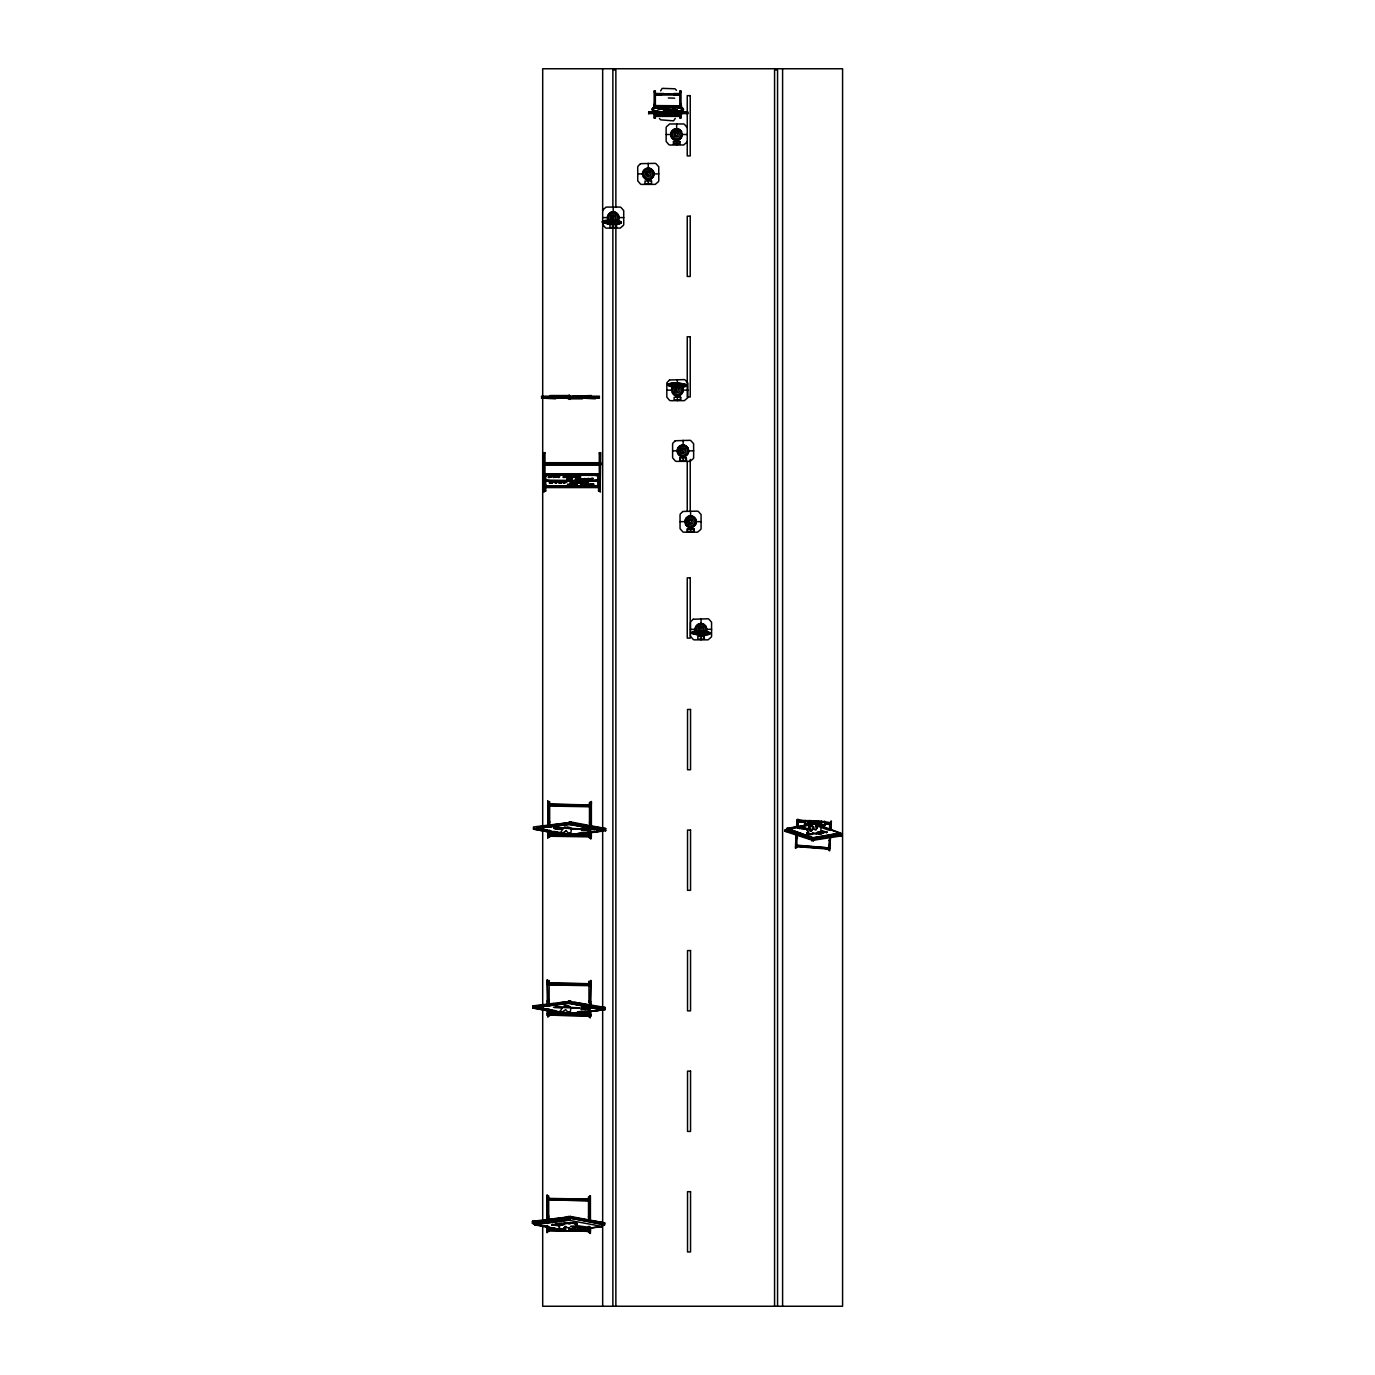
<?xml version="1.0" encoding="UTF-8"?>
<svg xmlns="http://www.w3.org/2000/svg" width="1375" height="1375" viewBox="0 0 1375 1375"><rect width="100%" height="100%" fill="white"/><g stroke="black" fill="none" stroke-linecap="round" stroke-linejoin="round"><path stroke-width="1.5" d="M547.319 1015.111L590.803 1015.936L547.319 1015.111L547.353 1012.877L588.775 1013.667M547.353 1012.877L557.7 1013.444M583.086 835.02L591.37 834.814L547.869 833.989L558.216 834.539M546.872 1230.556L590.356 1231.381L546.872 1230.556L546.906 1228.339L555.191 1228.494M546.906 1228.339L561.395 1228.975M547.869 833.989L547.834 836.206L591.336 836.911M590.855 1014.08L590.803 1015.936M590.408 1229.525L575.902 1228.889M657.216 108.419C674.025 107.903 686.417 112.08 657.216 108.419L669.728 110.705L657.216 108.178M672.719 110.206L672.77 108.917L677.17 109.725L677.102 111.53L663.781 110.67L669.728 110.464M668.198 111.478L663.781 110.43M672.77 108.917L677.17 109.725M677.102 111.53L668.198 111.237M568.236 834.556L567.789 835.622L533.38 829.142L533.466 826.959L571.175 822.37L548.058 825.567M568.27 835.553L533.861 829.073L533.878 828.145M557.012 824.777L569.628 823.023L569.611 823.969L533.895 828.902L533.913 827.973M532.864 1008.047L533.397 1006.878L567.772 1013.53L567.755 1014.458L532.864 1008.047L532.95 1005.864L570.659 1001.275L558.061 1003.028M540.513 1225.022L532.417 1223.492L532.503 1221.309L570.212 1216.72L563.905 1217.597M567.617 1230.848L535.305 1224.575L568.82 1220.278L602.491 1226.483L567.342 1230.986L534.6 1224.816L534.514 1221.344L532.452 1221.619M548.35 825.292L548.419 822.989L549.656 822.989M548.917 825.309L548.969 823.934L547.766 823.917M547.834 1004.197L547.886 1001.894L549.141 1001.894M548.006 1002.822L547.886 1001.894L547.25 1002.822M548.402 1004.214L548.436 1002.839M547.388 1219.642L547.439 1217.339L548.694 1217.339M547.559 1218.267L547.577 1217.339M547.955 1219.659L547.989 1218.284M567.789 835.622L567.823 833.748M569.611 823.969L569.181 822.009M569.852 833.8L569.817 835.673L569.37 834.608L603.178 830.775L569.852 834.917L535.906 828.523M569.886 833.473L568.305 834.9M570.694 823.986L605.584 830.397L569.112 823.264L573.169 824.02M567.273 1014.527L567.342 1012.344M571.158 823.934L571.192 822.061L569.13 822.336L587.348 825.756M558.594 1003.389L569.112 1001.928L569.095 1002.873L568.666 1000.914M592.47 1006.156L568.597 1002.169L568.614 1001.241L605.103 1007.445L605.086 1009.628L568.837 1013.839M569.302 1014.561L569.37 1012.378M570.161 1002.891L605.069 1009.302L570.161 1002.891L570.195 1001.963M570.642 1002.822L570.677 1000.966M553.953 1219.419L568.666 1217.373L568.631 1218.319L568.219 1216.359M604.141 1224.816L568.15 1217.614L574.217 1218.766M604.192 1224.059L604.639 1225.073L604.656 1222.891L568.167 1216.686L570.23 1216.411L569.714 1218.336M590.098 826.134L590.133 824.759M590.58 823.848C590.064 828.661 591.972 822.525 589.48 823.848L589.48 802.347L590.717 802.347M591.336 837.031L591.37 834.814M589.566 1005.039L589.617 1003.664M590.03 1004.128L590.064 1002.753L590.855 1003.681M590.133 1005.056L590.202 1002.753L588.964 1002.753L588.964 981.252L590.202 981.252M589.17 1219.109C589.892 1222.152 589.291 1216.892 589.583 1219.573M590.356 1231.381L590.408 1229.164M569.37 835.588L605.602 830.723L605.619 828.541L571.192 822.061M605.086 1009.628L604.605 1008.442L596.509 1006.913M602.663 1223.784L602.68 1222.856L604.673 1223.217M590.717 804.977L548.161 804.014L548.127 806.008L590.683 806.798L590.717 804.805M547.611 984.912L547.645 982.919L590.202 983.692L590.167 985.703L547.611 984.912L562.495 984.414M547.164 1200.358L547.198 1198.364L589.755 1199.155L589.72 1201.148L547.164 1199.584L585.458 1200.289M590.683 806.025L590.7 805.114L548.144 804.323M534.6 1224.816L534.703 1222.169L568.889 1217.872L602.147 1224.059L602.336 1226.655M534.772 1224.867L534.875 1222.152M559.539 1226.019L551.736 1224.695C558.559 1223.802 573.134 1221.533 575.953 1223.716M551.702 1225.4L552.612 1224.369M552.578 1225.091L555.414 1225.314L555.517 1224.369M555.414 1225.314L555.998 1224.18M555.981 1224.902L558.405 1223.441M560.02 1229.147L559.35 1227.892L560.02 1229.147L565.658 1229.095L564.008 1228.202L565.658 1229.095M558.388 1224.162L559.78 1223.217M559.763 1223.922L561.516 1223.2M561.498 1229.267L565.675 1228.391M561.688 1224.644L564.059 1224.042L558.405 1225.555L564.042 1224.764M564.919 1227.359L565.709 1226.294L563.991 1228.906M561.498 1223.922L565.211 1223.166M534.273 1224.523L567.359 1220.175L567.411 1217.923M567.359 1220.175L567.617 1217.906M567.566 1220.158L567.858 1217.889M568.288 1220.295L568.356 1217.872M565.194 1223.87L568.425 1223.234M568.545 1220.278L568.477 1218.044M570.144 1217.975C571.914 1221.155 567.273 1220.759 568.889 1217.872M568.872 1229.216L569.8 1228.356C565.658 1230.058 578.205 1229.766 573.186 1229.216L574.647 1228.769L574.372 1229.611M569.095 1220.123L569.147 1217.889M569.353 1220.141L569.422 1217.889M569.611 1220.175L569.68 1217.923M568.408 1223.956L569.766 1223.045M569.852 1220.192L569.92 1217.941M569.783 1223.973L570.247 1222.839M570.934 1229.491L568.769 1228.219M570.23 1223.561L571.175 1222.702M571.158 1223.423L572.413 1222.633M573.719 1226.758L570.436 1226.5L573.736 1226.036M575.489 1225.452L589.17 1227.342L572.55 1227.05L589.153 1228.047L577.345 1227.102L574.767 1224.523L577.07 1224.077L573.805 1222.65M573.186 1229.216L575.798 1227.188M575.936 1224.438L576.211 1222.925M577.07 1224.077L576.898 1223.131M581.384 1227.995L581.539 1226.844M589.084 1228.253L589.17 1227.342M601.872 1226.741L601.975 1224.025M602.061 1226.723L602.147 1224.059M660.653 90.87L662.183 88.361L674.988 88.791L676.466 90.286M562.667 482.367L562.478 482.041M536.113 828.541L567.823 834.848M573.598 834.075L568.82 834.934L536.233 828.42M535.597 1007.445L567.531 1013.77M536.027 1007.566L567.617 1013.598M536.508 1007.308L569.663 1003.303L602.663 1009.663L570.058 1003.32M554.108 828.592L553.73 827.698L555.191 827.716M555.156 828.609C572.223 827.664 556.188 831.428 553.73 827.698M580.078 828.867L555.775 827.664L580.989 829.194L571.416 829.142L570.883 832.786M579.562 1007.772L553.472 1007.291M562.289 1007.823L554.314 1007.497M560.88 832.614L563.32 832.752M566.156 830.706L563.647 832.666L566.156 830.706L568.047 832.872L570.178 832.941M560.244 1011.295L562.306 1007.72M562.805 1011.656L565.641 1009.611L567.531 1011.777L570.316 1011.742L570.9 1007.927L579.288 1008.15M571.33 824.502L568.889 824.295L603.041 830.637M537.298 828.352L569.559 824.244M602.13 830.93L570.333 824.244M570.694 824.605L571.347 824.33M571.416 829.142L579.803 829.245M568.305 1013.839L585.698 1011.227M569.559 1013.65L601.648 1009.645L569.405 1003.303M569.92 1003.492L569.027 1003.32M581.745 828.919L590.769 829.366L581.745 828.919L581.539 830.534L590.562 830.878L590.769 829.263M579.236 1007.858L555.758 1006.981M581.23 1007.927L590.253 1008.15L581.23 1007.927L581.023 1009.439L590.047 1009.783L590.253 1008.15M602.044 1010.041L569.766 1013.788M605.928 221.444L615.003 222.819L605.945 221.289M613.233 223.059L609.744 222.767L617.547 223.695L617.633 222.63L615.055 222.062L617.633 222.63M612.322 223.472L609.744 222.767M617.547 223.695L612.322 223.334M674.919 384.364L682.791 384.244L682.722 385.155L672.598 385.722M695.355 633.927C713.281 633.102 696.352 636.213 695.423 632.998L698.088 632.655L695.423 632.998M698.036 633.273L707.266 632.655L698.088 632.655M699.755 633.652L707.266 632.809L699.755 633.652L703.227 633.944M548.419 822.989L548.969 823.934M588.517 1196.697L588.517 1218.198L589.737 1218.645M795.403 848.186L796.211 833.663M796.538 827.802L796.95 820.514M795.902 848.22L796.452 838.32L797.431 838.389M796.933 847.533L796.761 832.975M797.087 827.114L797.517 819.294M798.033 827.888L798.497 819.363M810.786 825.258L804.461 824.123M825.137 821.597L804.667 821.133L812.934 821.511M804.994 824.948L805.252 820.394M805.252 824.038L806.077 824.88L804.908 823.797M805.045 821.477L806.145 820.566L824.708 821.923M808.019 822.25L807.091 823.281L809.789 822.353C817.025 825.481 801.969 819.93 811.405 821.184M809.291 822.748L808.414 823.728L807.537 822.233M809.617 820.634L807.486 820.961L809.909 820.445M809.48 822.147L809.583 821.27M812.058 823.058L809.892 822.92L811.903 822.92M810.03 823.023C813.381 823.195 808.861 824.089 811.439 820.531M810.511 822.198L810.597 820.686M813.123 820.634L813.055 822.697L815.409 822.955L812.728 823.453L815.375 823.367L813.484 823.023M814.361 821.889L814.138 821.133M816.355 820.806L816.698 823.161L815.358 824.123L817.18 820.858M816.148 822.714L815.306 821.666M818.056 822.817L816.355 823.883L821.58 823.023L818.606 823.556L821.683 824.227L818.572 823.986L821.459 823.058L821.683 821.098M816.355 823.883L816.733 822.731C813.038 825.55 814.086 821.941 814.069 823.677M818.538 820.927L818.486 823.264L816.372 823.453M817.85 823.969L818.503 822.834M818.83 821.494L820.772 822.456M818.916 823.556L821.562 823.436L818.795 823.195M820.755 822.783L820.789 821.253M824.536 824.897L823.264 825.842L824.502 825.584M824.364 821.666L824.673 822.611L824.57 821.477M815.616 825.413L824.33 826.014L824.502 824.966M824.398 826.031L824.742 821.477M824.622 826.014L825 821.545M828.283 849.87L829.795 838.87M829.383 830.328L829.744 823.762M829.228 850.661L829.778 840.778L828.798 840.727M829.847 839.438C830.689 834.952 828.884 840.916 830.397 838.75M830.397 829.675L830.878 821.15M829.589 847.98L796.108 845.092L795.987 846.656M829.727 850.695L830.534 836.275M830.861 830.414L831.377 821.167M805.423 822.577L796.881 821.494L805.458 822.13M816.303 821.717L797.002 820.084L814.12 821.511M824.691 824.02L831.119 824.484L824.725 823.573M825.103 822.302L831.239 822.783L824.622 822.164M561.55 482.453L559.35 482.677M813.398 840.606L785.073 831.342L785.194 829.486L785.503 830.552L813.45 839.884M796.864 821.941L797.002 820.084M796.692 834.9L797.036 836.189L796.073 836.138M811.748 840.881L812.058 837.667L786.947 828.472L813.828 823.762L842.033 834.006L841.861 835.845L811.783 840.486M812.178 840.108L812.488 837.53L787.806 828.523L814.138 823.986M842.033 834.006L841.569 835.003L813.02 839.369M813.33 841.019L813.639 837.616L839.867 833.061M829.795 838.716L829.744 839.42M831.119 824.484L831.256 822.628M829.623 847.602L829.503 849.166L796.005 846.57M675.245 118.422L673.544 120.862L660.773 119.848L659.416 118.559M607.475 217.886L607.595 216.391M642.537 174.161L642.658 172.683M670.948 134.767L671.069 133.272M682.275 135.695L682.395 134.2M671.636 390.431L671.756 388.936M677.411 451.12L677.531 449.642M688.738 452.048L688.858 450.553M684.853 521.95L684.973 520.455M695.337 629.612L695.458 628.117M706.664 630.523L706.784 629.028M812.075 839.455L787.084 830.552L787.067 828.386M787.222 830.603L787.17 828.334M787.806 830.5L787.961 828.764M808.586 832.889L806.747 829.486L797.552 827.355L810.58 829.159L808.036 828.489L810.219 826.323L809.119 825.945L810.219 826.323M798.411 828.386L797.552 827.355M799.872 828.747L798.462 827.836M801.402 828.85L802.983 828.73M803.481 828.781L803.67 827.664M806.403 828.455L804.323 827.853M804.478 828.919L803.533 828.231M806.747 829.486L804.53 828.369M823.9 832.202L820.445 833.577L812.539 833.198C812.573 836.55 803.12 833.061 808.638 832.339L806.798 828.936M806.884 833.714L807.073 832.597M807.417 834.006L806.798 832.855M807.709 832.425L806.747 833.405M809.067 826.495C812.866 822.938 813.725 830.225 813.639 826.461M809.291 834.419L808.294 833.697M809.583 830.053L812.195 829.933L810.408 831.188L812.161 830.483L809.583 830.053L810.408 831.188M810.373 834.487L812.539 833.198M813.673 827.389L812.023 826.048M811.748 839.352L811.903 837.633M817.42 827.561L815.942 829.95L812.419 828.919L815.994 829.417L817.455 827.011L816.166 826.702L817.455 827.011M812.47 839.523L812.573 837.547L812.883 839.575M813.106 839.592L813.639 837.616M812.505 834.041L813.622 833.284M813.45 839.575L841.981 834.402L813.089 839.455L813.845 837.856L840.675 833.095L815.547 823.952M813.708 839.592L814.189 837.822M816.114 827.252C817.042 824.038 822.8 829.314 820.617 826.822M813.57 833.834L816.148 833.473M817.266 826.461L816.355 827.011M817.386 833.078L821.58 832.081M818.967 832.58L818.056 833.147M816.114 834.023L819.07 833.525M819.019 834.075L820.445 833.577M820.394 834.127L821.545 833.319M821.494 833.869L823.487 832.442M823.848 832.752L823.436 832.992M826.134 832.837L826.891 831.909L823.917 832.477M839.609 833.164L839.472 834.9L839.85 832.975M813.88 839.575L840.022 835.089L840.177 833.353M840.245 832.769L840.022 835.089M841.603 834.78L840.177 835.055L840.572 832.923M559.333 1228.614L559.556 1225.297M796.641 836.877L797.087 835.656M797.036 836.189L797.139 834.934M821.116 827.527L820.72 831.428L817.128 832.373L818.108 832.597M544.483 475.028L600.239 475.423M596.819 480.167L598.056 479.411A4.194 1.066 0 0 1 593.845 480.373L546.58 481.25M598.056 485.134L598.039 481.748A4.194 1.066 0 0 0 593.845 480.648L548.745 480.442M599.62 486.114L598.623 486.527L599.517 486.045M559.212 482.23L559.642 481.852M570.814 476.781L573.1 477.039L572.172 476.644M567.497 478.569L566.775 479.583L569.112 478.586M584.048 479.239L586.403 478.775M554.709 476.575L553.644 476.798M565.177 476.97L564.248 477.503L565.091 476.42M840.52 834.883L841.569 835.003M567.394 396.67L569.25 395.072L571.106 396.67M813.261 823.092L814.052 820.686L815.255 821.236M544.122 475.217L600.239 474.925M583.344 481.731L583.722 482.247M812.419 828.919L812.848 827.544M567.394 479.205L567.875 478.5L566.981 479.617M549.794 482.952L550.12 481.714M583.98 479.652L583.172 479.084L584.633 478.586M553.3 477.4L554.245 476.317M580.164 479.239L582.433 479.084M560.759 832.494L562.822 828.816M577.93 477.503L577.964 476.609L578.17 477.52M564.008 1228.202L564.936 1226.655M576.984 476.867L574.664 477.091L576.417 477.348M577.827 478.981L576.469 478.964L577.311 478.414M569.8 1228.356L565.692 1227.016M558.834 477.503L559.591 476.455L558.834 477.503C559.763 475.183 554.366 478.964 557.03 476.317L558.852 476.386M569.886 476.644L569.095 477.503C568.7 476.472 569.508 475.853 567.703 476.85M545.72 475.973L545.789 476.008A4.194 1.066 0 0 1 549.845 475.011L593.845 475.114A4.194 1.066 0 0 1 598.056 476.094L597.695 475.767M570.917 398.303L569.25 399.386L567.583 398.303M575.266 479.256C577.345 477.366 575.455 481.216 575.506 478.912M608.283 214.758L610.345 212.644A5.586 5.586 0 0 1 616 212.644L618.08 214.758A5.827 5.827 0 0 1 618.08 220.498L617.169 221.684M643.328 171.033L645.408 168.936A5.586 5.586 0 0 1 651.062 168.919L653.125 171.033A5.827 5.827 0 0 1 653.125 176.773L651.062 178.887A5.586 5.586 0 0 1 645.391 178.887L643.328 176.773M616.206 220.653L616.894 219.742A4.434 4.434 0 0 0 616.894 215.359L615.312 213.761A4.263 4.263 0 0 0 610.998 213.761L609.417 215.359A4.434 4.434 0 0 0 609.417 219.742L610.105 220.653M681.536 137.38L679.473 139.477A5.586 5.586 0 0 1 673.802 139.477L671.739 137.38A5.827 5.827 0 0 1 671.739 131.639L673.819 129.525A5.586 5.586 0 0 1 679.473 129.525L681.536 131.639M672.444 387.286L673.337 386.1M687.998 453.733L685.936 455.847A5.586 5.586 0 0 1 680.264 455.847L678.202 453.733A5.827 5.827 0 0 1 678.202 447.992L680.264 445.878A5.586 5.586 0 0 1 685.936 445.878L687.998 447.992M685.644 518.822L687.723 516.708A5.586 5.586 0 0 1 693.378 516.708L695.441 518.822A5.827 5.827 0 0 1 695.441 524.562L693.378 526.659A5.586 5.586 0 0 1 687.723 526.659L685.644 524.562M581.711 478.981L580.473 478.534L580.078 479.652M552.148 481.628L550.653 482.092L553.214 481.834M817.438 823.952L816.681 823.797M570.934 478.552L572.155 478.483L569.8 479.652L572.567 478.723M588.809 478.483L586.455 479.652L588.534 478.517L587.606 478.552M558.25 481.972L559.487 481.542M564.128 476.369L562.839 477.073L563.956 477.4M565.727 476.317L566.414 476.317M569.714 478.809L568.27 479.617L569.628 478.981M586.025 479.136L585.853 478.483M555.122 477.503L556.136 476.317M555.277 477.245L554.142 476.713M555.328 476.352L556.136 476.42M548.436 477.4L550.017 475.887L552.922 475.887L550.017 475.991L548.436 477.503L552.114 476.489L549.33 477.503M567.961 476.73L566.156 477.503L567.806 476.781M577.586 479.102L576.555 479.669L579.58 478.036L577.586 478.517M586.455 479.652L587.916 478.981M592.023 479.617L593.123 478.466L592.23 478.466M550.292 476.489L552.922 475.887M565.709 476.987L564.798 477.4M592.161 478.517L590.15 478.655M580.388 478.552L579.906 479.634M568.683 479.205L567.978 478.586M810.184 826.873L808.036 828.489M674.472 130.642L672.891 132.241A4.434 4.434 0 0 0 672.891 136.623L674.472 138.239A4.263 4.263 0 0 0 678.786 138.239L680.367 136.623A4.434 4.434 0 0 0 680.367 132.241L678.786 130.642M567.48 484.069L567.703 485.014M571.622 484.791L571.33 484M564.231 476.661L564.455 477.383M579.666 476.987L580.13 476.386M591.319 478.448L590.442 479.17L591.611 479.067M566.242 482.212L564.781 482.591L565.95 482.195M592.917 484.705L592.316 485.152M568.752 479.17L567.634 479.394L568.752 478.552M571.553 484.945L570.608 485.238L571.295 483.88M590.683 478.912L590.339 479.995L591.13 478.827M580.68 476.523L580.095 477.194M572.773 476.867L571.759 476.678L572.825 477.314M582.777 482.075L581.213 482.264M574.338 476.695L574.973 476.386M574.939 476.816L576.727 476.455L575.163 476.455M545.978 475.87L549.553 475.114L548.436 475.286M583.584 482.23L584.066 483.123L582.897 482.402M574.647 1228.769L570.969 1228.769M589.892 478.861L589.703 479.995L591.456 479.858M824.897 825.275L816.63 824.897M578.153 476.523L579.545 477.142M558.577 482.883L559.316 481.577M593.57 485.014L594.017 484.172L592.384 484.086M561.997 482.866L561.859 482.9M589.617 479.892L589.961 478.723M578.978 476.592L578.823 477.177M554.572 477.056L553.506 477.417M570.367 484.825L569.13 484.997L570.195 484.963M563.939 827.561L564.85 827.234M564.334 1006.139L563.698 1006.878M563.784 1006.345L564.919 1007.119M569.989 1006.878L564.231 1006.895M583.292 483.794L583.98 484.361M787.136 830.036L786.62 831.445L785.073 830.913M590.648 479.875L591.714 478.552M817.077 832.923L820.6 831.909M593.192 485.048L592.677 485.238M563.767 476.541L563.853 477.503M550.636 482.488L552.028 482.642L549.123 482.78M808.878 820.652L809.514 821.511M570.023 477.245L570.883 476.884M581.814 479.514L580.92 479.652L581.814 479.411M581.573 478.534L580.577 478.62M576.314 477.262L575.42 477.4M595.942 480.442L596.612 480.219M596.612 485.839L595.702 486.097M601.253 1226.586L568.511 1230.831M576.727 478.466L575.712 478.878M593.003 485.083L592.969 483.845M576.452 479.291L577.242 479.359M598.864 486.286L545.72 486.595M577.036 479.617L577.998 479.652M791.312 828.369L795.403 827.63M799.477 826.908L809.686 825.052M791.673 828.489L795.747 827.767M799.837 827.028L803.911 826.289M552.166 483.123L553.128 481.697M552.423 483.089L552.166 481.972M553.781 476.472L553.695 477.503L553.592 476.42M568.081 478.466L567.909 479.531M785.555 829.83L811.869 839.455M785.503 830.552L786.878 830.431M785.073 831.342L786.706 831.05M841.93 835.433L840.28 835.725L840.091 834.487M575.902 477.434L576.073 476.386M564.3 827.441L565.572 827.183M559.934 481.903L561.533 482.178M537.556 827.028L543.864 826.152M540.203 827.097L544.414 826.513M564.85 824.175L571.158 823.316L569.628 823.023M569.147 823.883L533.895 828.902M599.414 830.019L605.155 829.709L600.944 830.294M577.792 833.491L584.117 832.614M588.328 832.03L594.636 831.17M537.041 1005.933L543.348 1005.056M547.542 1004.472L553.85 1003.595M550.189 1004.558L554.4 1003.973M566.431 1002.788L570.642 1002.203L569.112 1001.928M568.631 1002.788L532.916 1007.72L569.095 1002.873M596.819 1008.27L601.03 1007.703M571.536 1012.688L567.325 1013.272L568.872 1013.547M577.861 1011.828L582.072 1011.244M596.802 1009.216L601.013 1008.631M568.837 1014.492L604.622 1009.542M540.805 1220.794L532.503 1221.309M544.998 1220.209L559.711 1218.181M535.047 1222.031L549.742 1220.003M568.184 1218.233L532.469 1223.183L568.631 1218.319M566.345 482.453L566.981 481.817M605.619 828.541L591.405 826.53M532.898 1006.173L534.961 1005.898M534.944 1006.844L533.362 1007.05L534.927 1007.153M603.041 1007.72L605.103 1007.445M604.605 1008.442L603.023 1008.648L603.127 1007.411L605.12 1007.772M567.772 1013.53L569.353 1013.323L559.23 1011.416M678.408 384.364L670.88 385.344L672.598 385.877M669.711 93.981L667.236 93.895M581.213 479.617L580.92 479.548M569.027 484.069L570.178 483.759M804.942 820.394L804.684 824.897M552.269 483.003L551.65 481.508M536.594 828.214L570.041 824.398M536.078 1007.119L568.786 1003.166M550.636 481.525L550.688 483.158L550 482.384M595.461 480.408L594.12 480.58M568.855 828.352L570.642 827.956L569.697 827.423M564.334 1006.259L567.652 1006.242M595.203 486.045L594.12 486.217M592.178 484.963L590.202 485.169M551.873 483.038L551.152 482.092M551.873 483.141L552.475 481.663M571.811 477.417L571.897 476.334M569.353 834.763L567.841 834.367M666.325 114.348L668.8 114.555M593.845 480.58L595.255 480.906M590.528 479.617L590.219 479.583M567.789 1220.141L568.82 1220.123M560.467 483.158L559.711 482.814M568.03 828.369L570.642 827.836L566.414 827.269M565.056 1006.191L566.775 1006.191M581.608 484.292L583 483.777M569.456 483.639L570.402 483.691M559.659 483.038L560.502 482.866M591.834 484.963L591.181 483.966L592.092 484.069M654.156 91.902L655.359 91.902M679.8 91.902L681.003 91.902M663.781 93.534L655.789 93.534L655.789 95.013L679.8 95.013M673.784 93.534L679.8 93.534M655.789 93.844L679.8 93.844M655.789 94.703L661.788 94.703M673.784 94.703L679.8 94.703M654.156 104.122L655.359 104.122M679.8 104.122L681.003 104.122M654.156 105.325L655.359 105.325M679.8 105.325L681.003 105.325M654.156 105.583L681.433 105.789M654.156 106.941L658.35 106.769M677.239 106.769L681.433 106.769M676.053 111.977L687.792 111.977L687.792 113.798M648.691 112.2L687.792 112.2M654.156 113.506L681.433 113.506M648.691 113.575L687.792 113.575M654.156 114.503L681.433 114.503M654.156 114.709L681.433 114.709L681.433 113.3M655.789 115.173L661.788 115.173M671.791 115.173L679.8 115.173M679.8 116.377L655.789 116.377L655.789 114.967M654.156 117.064L655.359 117.064M679.8 117.064L681.003 117.064M666.136 134.492L670.966 134.492M682.361 134.492L687.191 134.492M673.509 141.728L679.766 141.728M673.509 144.169L679.766 144.169M637.725 173.886L642.555 173.886M653.95 173.886L658.78 173.886M602.663 217.594L607.492 217.594M618.905 217.594L623.734 217.594M616.464 227.391L609.95 227.391L609.95 224.709L616.464 224.709L616.464 227.391L616.309 224.847M666.823 390.139L671.653 390.139M683.066 390.139L687.895 390.139M550.137 395.536L569.525 395.536M591.405 395.536L572.653 396.206M541.458 396.206L599.466 396.206M541.458 397.22L599.466 397.22M541.458 398.252L599.466 398.252M555.706 398.819L544.758 398.252M569.353 398.819L582.502 398.819M595.341 398.819L584.839 398.252M672.598 450.845L677.428 450.845M688.823 450.845L693.653 450.845M544.964 453.131L544.019 453.131L544.019 492.113L544.62 474.512M599.294 453.131L600.239 453.131L600.239 492.113L599.638 474.512M679.886 457.944L686.4 457.944L686.4 460.625L679.886 460.625L679.886 457.944L679.972 460.522M543.52 462.705L600.737 462.705M543.52 463.134L600.737 463.134M543.52 463.736L600.737 463.805M543.52 464.561L600.737 464.561M543.52 464.905L600.737 464.905M544.019 474.031L600.239 474.031M544.019 474.461L600.239 474.461M544.019 474.667L600.239 474.667M592.23 478.569L593.123 478.466M585.028 479.634L585.973 479.188M584.083 479.652L584.255 478.534M557.459 481.628L553.884 481.92L556.136 483.123L557.459 481.525M571.33 481.628L570.367 481.525L570.367 483.123L571.33 481.525M573.272 481.628L574.234 481.525L574.234 483.123L573.272 481.525M575.695 481.628L578.72 481.525L578.583 482.505M580.267 481.628L582.725 481.628M588.277 481.628L585.252 481.525L585.252 483.123L588.483 483.123L586.18 482.711L588.277 481.817M543.52 481.886L544.964 481.886M578.72 481.817L576.641 482.814L578.944 483.123L575.695 483.123L575.695 481.525M582.312 481.903L580.267 483.123L580.267 481.525M571.33 482.109L573.272 482.195M576.641 482.127L578.583 482.127M581.213 482.161L582.295 482.161M586.18 482.127L588.122 482.127M544.019 482.333L544.964 482.333L544.964 452.684L543.52 452.684L544.019 483.106M571.33 482.402L573.272 482.505M576.641 482.402L578.583 482.23M586.18 482.505L588.122 482.23M581.213 482.539L584.066 483.123M555.191 483.02L556.136 483.02M563.767 483.02L564.781 483.02M570.367 483.02L571.33 483.02M573.272 483.02L574.234 483.02M575.695 483.02L578.944 482.814M580.267 483.02L581.213 483.02M584.066 483.02L582.931 483.123M585.252 483.02L588.483 482.814M600.239 483.106L600.737 452.684L599.294 452.684L599.294 476.077M572.911 483.777L576.108 484.67L577.053 483.777M582.914 483.777L580.662 483.673L580.662 485.272M585.647 483.777L588.672 483.673L586.592 484.963L588.878 485.272L585.647 485.169M583.137 484.103L580.662 485.169M586.592 484.275L588.517 484.378M581.608 484.584L584.461 485.272L583.292 484.55M586.592 484.55L588.517 484.275M572.911 485.169L573.856 484.172L577.053 485.272L577.053 483.673M544.277 486.32L600.239 486.097M544.019 486.423L600.239 486.423M544.019 487.334L600.239 487.334M544.019 487.489L600.239 487.489M544.019 490.72L545.686 490.72M598.572 490.72L600.239 490.72M544.62 491.184L545.686 491.184L545.686 474.031M599.638 491.184L598.572 491.184L598.572 474.031M680.041 521.658L684.87 521.658M696.266 521.658L701.095 521.658M690.542 629.32L695.372 629.32M706.767 629.32L711.597 629.32M548.419 801.659L549.656 801.659L549.656 826.152M589.48 803.258L591.37 803.258M549.656 821.322L548.419 821.322L547.766 800.748L547.766 826.152M547.766 822.061L549.656 822.233M589.48 822.009L590.717 822.009L591.37 801.436L591.37 827.011M589.48 822.92L591.37 822.92M548.419 837.289L549.656 837.289L549.656 830.225M589.48 837.22L591.37 837.22M590.717 838.148L589.48 838.148L589.48 832.03M547.886 980.564L549.141 980.564L549.141 1005.056M547.25 981.492L549.141 981.492M588.964 982.163L590.855 982.163M549.141 1000.227L547.886 1000.227L547.25 979.653L547.25 1005.056M547.25 1000.966L549.141 1000.966M588.964 1000.897L590.202 1000.897L590.855 980.341L590.855 1007.961M547.25 1001.138L549.141 1001.138M588.964 1001.825L590.855 1001.825M547.25 1015.266L549.141 1015.266M547.886 1016.194L549.141 1016.194L549.141 1009.13M590.202 1017.053L588.964 1017.053L588.964 1010.934M547.439 1196.009L548.694 1196.009L548.694 1220.502M548.694 1215.672L547.439 1215.672L547.439 1195.098M588.517 1216.359L589.755 1216.359L589.755 1195.786M546.803 1216.411L548.694 1216.583M588.517 1217.27L590.408 1217.27M546.803 1218.267L547.439 1217.339M663.781 110.67L669.728 110.705M597.661 474.822L598.812 474.925L597.661 474.616M593.845 475.114L596.922 475.561M578.566 477.537L578.548 476.403M594.98 480.889L549.845 480.477A4.194 1.066 0 0 1 545.634 479.308L545.961 479.927M565.658 481.525L563.767 481.525L563.767 483.123L565.898 481.817M548.23 486.028L549.845 486.217M572.395 1223.355L573.787 1223.372M568.03 828.266L564.214 827.87M590.7 805.698L548.144 804.925L548.161 804.014M550.258 805.269L573.65 805.698M547.628 983.228L590.202 983.881M590.184 984.603L547.628 983.83L547.645 982.919M547.181 1198.673L589.755 1199.327M589.737 1200.066L547.181 1199.275L547.198 1198.364M582.57 1013.925L588.775 1014.045M561.378 1229.542L546.889 1229.267L561.378 1229.783M575.884 1229.817L590.391 1230.333L569.663 1229.938M567.737 484.928L569.147 485.203M592.333 483.777L590.202 483.673L590.202 485.272M668.319 97.969L674.678 98.175M562.083 481.834L560.828 481.611M813.072 821.27L814.275 821.202M818.503 821.58L821.648 821.752M818.486 821.769L820.789 822.13M808.277 821.511L811.37 821.803M817.111 822.13L816.062 822.009M818.606 822.216L821.614 822.37M809.927 824.398L805.939 824.175M815.65 824.725L823.298 825.155M810.82 824.57L804.547 824.158M795.987 837.564L797.483 837.65M828.833 840.091L830.328 840.073M567.291 827.286L568.992 827.423M590.03 479.566L589.6 479.686M809.342 833.869L810.425 833.938M799.923 828.197L801.453 828.3M805.492 821.58L796.933 820.944L805.475 821.872M824.759 823.006L831.17 823.78L824.742 823.298M796.091 845.47L827.509 847.825M796.056 845.917L829.538 848.719L796.039 846.209M551.736 1224.695L557.597 1225.159M676.38 128.769L677.875 128.889M675.452 140.095L676.947 140.216M682.842 445.122L684.338 445.242M681.914 456.448L683.409 456.569M700.786 623.597L702.264 623.717M699.858 634.923L701.353 635.044A5.827 5.827 0 0 0 702.659 634.889M809.273 826.341L811.972 826.598M797.569 827.63L804.272 828.403M548.487 480.528L547.061 480.219M566.259 828.3L564.747 828.111M567.669 1006.139L569.181 1006.431M547.972 486.097L546.202 485.581M559.384 483.106L559.298 483.089M568.477 1006.208L570.023 1006.706M596.269 481.044L597.695 481.491M826.891 831.909L820.772 830.878L826.856 832.459M605.636 828.867L599.431 829.091L605.137 829.538L605.602 830.723M603.109 1008.339L604.639 1008.614M532.95 1005.864L534.944 1006.225M568.666 1217.373L570.195 1217.666M598.692 474.702L599.019 474.977M570.711 823.058L603.109 829.159M577.208 824.794L581.264 825.55M591.387 827.458L595.444 828.214M537.488 828.317L541.544 829.073M545.583 829.847L549.639 830.603M553.678 831.359L563.802 833.267M574.698 1002.375L592.917 1005.813M596.973 1006.569L601.013 1007.325M574.664 1003.303L578.72 1004.077M582.777 1004.833L592.9 1006.741M596.939 1007.497L600.995 1008.27M536.972 1007.222L555.191 1010.642M533.345 1007.978L567.755 1014.458M570.23 1216.411L604.656 1222.891M569.748 1217.408L602.147 1223.509M544.569 1225.778L548.608 1226.534M561.086 481.852L560.794 483.158M562.203 481.766L561.395 481.559M816.114 821.631L815.066 821.15M840.314 835.312L841.861 835.845M811.852 839.764L813.038 840.177M785.486 830.311L786.672 830.741M822.559 827.956L828.266 830.002M816.269 822.37L815.031 821.786M576.108 484.773L573.942 483.673M697.039 633.411L698.208 634.322A5.586 5.586 0 0 0 703.862 634.322M681.33 386.1L682.241 387.286A5.827 5.827 0 0 1 682.241 393.044L680.161 395.141A5.586 5.586 0 0 1 674.506 395.141L672.444 393.044M680.367 386.994L681.055 387.905A4.434 4.434 0 0 1 681.055 392.288L679.473 393.886A4.263 4.263 0 0 1 675.159 393.886L673.578 392.288A4.434 4.434 0 0 1 673.578 387.905L675.159 386.289A4.263 4.263 0 0 1 676.208 385.859M705.942 626.467L703.862 624.37A5.586 5.586 0 0 0 698.208 624.37L696.145 626.467A5.827 5.827 0 0 0 696.145 632.208M809.634 829.503L810.459 830.637M687.191 127.703L684.561 124.438A2.269 2.269 0 0 0 683.409 123.956L669.677 123.973L666.617 126.586A2.269 2.269 0 0 0 666.136 127.737L666.153 141.47L668.766 144.53A2.269 2.269 0 0 0 669.917 145.011L683.65 144.994L686.709 142.381A2.269 2.269 0 0 0 687.191 141.23M602.663 224.383L605.292 227.648A2.269 2.269 0 0 0 606.444 228.13L620.194 228.113L623.253 225.5A2.269 2.269 0 0 0 623.734 224.348L623.717 210.616L621.105 207.556A2.269 2.269 0 0 0 619.953 207.075L606.117 207.092L603.144 209.705A2.269 2.269 0 0 0 602.663 210.856M782.598 68.75L782.598 1306.25M777.562 1306.25L777.562 70.005L774.572 70.005L774.572 1306.25M704.172 636.556L704.172 638.997M701.061 618.784L701.061 623.614M701.061 635.027L701.061 639.856M693.67 531.352L693.67 528.911L687.414 528.911L687.414 531.352M690.577 511.139L690.577 515.969M690.577 527.364L690.577 532.194M690.233 459.37L690.233 511.328M687.242 461.45L687.242 511.328M686.228 458.081L686.228 460.522M683.134 440.309L683.134 445.139M683.134 456.534L683.134 461.364M681.433 105.583L681.433 106.975M681.433 108.333L681.433 109.742M681.003 106.941L681.003 90.733L679.8 90.733L679.8 106.941M681.003 112.716L681.003 118.267L679.8 118.267L679.8 112.716M680.47 397.375L680.47 399.816M679.972 111.977L679.972 113.798M677.359 379.603L677.359 384.433M677.359 395.845L677.359 400.675M676.672 123.956L676.672 128.786M676.672 140.181L676.672 145.011M672.152 111.977L672.152 113.798M664.331 111.977L664.331 113.798M656.511 113.798L656.511 111.977L648.691 111.977L648.691 113.798M655.359 106.941L655.359 90.733L654.156 90.733L654.156 107.834M655.359 112.716L655.359 118.267L654.156 118.267L654.156 112.716M648.261 163.35L648.261 168.18M648.261 179.575L648.261 184.405M615.862 207.367L615.862 70.005L612.872 70.005L612.872 207.367M615.862 226.686L615.862 1306.25M613.198 207.075L613.198 211.905M613.198 223.438L613.198 228.13M612.872 215.944L612.872 220.241M612.872 226.686L612.872 1306.25M602.663 68.75L602.663 1306.25M598.056 476.094L598.039 479.583M591.37 832.958L590.717 839.077L590.717 832.03M590.717 823.848L590.717 827.939M590.855 1011.863L590.202 1017.981L590.202 1010.934M590.408 1195.786L590.408 1219.127L589.755 1218.198M590.408 1227.308L590.408 1233.444M589.755 1226.38L589.755 1233.444M588.517 1226.38L588.517 1232.498M588.277 481.525L588.122 482.505M585.647 483.673L585.647 485.272M575.42 477.503L575.128 477.52M572.911 483.673L572.911 485.272M572.206 476.3L572.017 477.503M570.659 479.652L569.8 479.652M568.047 398.252L557.15 398.252M548.694 1227.548L548.694 1231.639M548.419 831.17L547.766 838.217L547.766 830.225M547.886 1008.958L547.886 1017.122L547.25 1008.958M547.439 1225.52L547.439 1232.567M546.803 1195.098L546.803 1220.502M546.803 1226.448L546.803 1232.567M542.695 1220.312L542.695 68.75L842.583 68.75L842.583 1306.25L542.695 1306.25L542.695 1226.758M677.703 128.82A5.827 5.827 0 0 1 676.758 140.319M675.245 140.198A5.827 5.827 0 0 1 670.656 134.802M670.777 133.289A5.827 5.827 0 0 1 676.173 128.7M674.472 130.883A4.263 4.263 0 0 1 678.786 130.883M674.712 136.262A2.75 2.75 0 0 1 674.712 132.43M674.575 132.43A2.75 2.75 0 0 1 678.477 132.395A2.75 2.75 0 0 1 678.477 136.297A2.75 2.75 0 0 1 674.575 136.262M650.22 171.823A2.75 2.75 0 0 0 646.353 171.789A2.75 2.75 0 0 0 646.302 175.656A2.647 2.647 0 0 0 650.1 175.673A2.75 2.75 0 0 0 650.083 171.823M616.309 222.406A5.723 5.723 0 0 0 618.802 218.797L618.922 217.319A5.723 5.723 0 0 0 614.402 211.991L612.906 211.87A5.723 5.723 0 0 0 608.386 220.705M611.256 215.669A2.647 2.647 0 0 0 611.291 219.416A2.647 2.647 0 0 0 615.037 219.381A2.75 2.75 0 0 0 615.037 215.548A2.647 2.647 0 0 0 611.256 215.548M684.166 445.173A5.827 5.827 0 0 1 683.22 456.672M681.708 456.552A5.827 5.827 0 0 1 677.119 451.155M677.239 449.642A5.827 5.827 0 0 1 682.636 445.053M674.248 385.327A5.723 5.723 0 0 0 676.156 395.742L677.652 395.863A5.723 5.723 0 0 0 682.962 391.342L683.083 389.847A5.723 5.723 0 0 0 681.209 385.894M675.417 391.927A2.75 2.75 0 0 1 675.417 388.077A2.647 2.647 0 0 1 679.198 388.077A2.75 2.75 0 0 1 679.164 391.961A2.75 2.75 0 0 1 675.28 391.927M702.092 623.648A5.827 5.827 0 0 1 705.942 632.208M699.652 635.027A5.827 5.827 0 0 1 698.225 634.528M695.973 632.5A5.827 5.827 0 0 1 695.062 629.63M695.183 628.117A5.827 5.827 0 0 1 700.58 623.528M699.119 631.108A2.75 2.75 0 0 1 699.119 627.258M698.981 627.258A2.75 2.75 0 0 1 702.866 627.223A2.75 2.75 0 0 1 702.9 631.108M702.9 631.108A2.647 2.647 0 0 1 699.119 631.108M704.756 631.469A4.434 4.434 0 0 0 704.756 627.086L703.175 625.47A4.263 4.263 0 0 0 698.861 625.47L697.297 627.086A4.434 4.434 0 0 0 697.297 631.469M549.845 486.011A4.194 1.066 0 0 1 545.634 484.928M598.056 484.928A4.194 1.066 0 0 1 593.845 486.011M545.634 481.714A4.194 1.066 0 0 1 549.845 480.648M659.742 111.667A15.727 2.767 0.2 0 1 653.52 108.075A15.727 2.767 0.2 0 1 673.234 106.752A15.727 2.767 0.2 0 1 682.894 110.12M681.278 110.773A15.727 2.767 0.2 0 1 675.469 111.753M680.745 110.722A15.108 2.647 0.2 0 1 675.159 111.65M660.069 111.564A15.108 2.647 0.2 0 1 654.586 110.567M653.108 109.931A15.108 2.647 0.2 0 1 665.878 106.683A15.108 2.647 0.2 0 1 682.825 109.398M653.108 109.055A15.108 2.647 0.2 0 1 667.855 105.806A15.108 2.647 0.2 0 1 682.292 109.227M618.269 223.558A8.886 1.564 2.3 0 1 603.711 222.372A8.886 1.564 2.3 0 1 612.992 220.688A8.886 1.564 2.3 0 1 619.712 223.3M607.561 222.853A8.886 1.564 2.3 0 1 604.484 220.584A8.886 1.564 2.3 0 1 616.67 220.533A8.886 1.564 2.3 0 1 619.73 222.784M683.495 384.794A8.886 1.564 2.3 0 1 679.302 387.234A8.886 1.564 2.3 0 1 668.594 384.862M670.948 384.261A8.886 1.564 2.3 0 1 679.559 384.227M693.258 632.981A8.886 1.564 2.3 0 1 696.042 631.039A8.886 1.564 2.3 0 1 707.902 631.812A8.886 1.564 2.3 0 1 707.197 633.892M698.586 633.927A8.886 1.564 2.3 0 1 694.65 633.359M547.852 834.9L591.353 835.983L547.852 834.9M547.336 1013.805L590.837 1014.87L547.336 1013.805M653.984 173.594L653.864 175.089A5.723 5.723 0 0 1 648.536 179.609L647.041 179.489A5.723 5.723 0 0 1 647.969 168.162L649.464 168.283A5.723 5.723 0 0 1 653.984 173.594M696.3 521.383L696.18 522.878A5.723 5.723 0 0 1 690.852 527.381L689.373 527.261A5.723 5.723 0 0 1 690.284 515.934L691.78 516.055A5.723 5.723 0 0 1 696.3 521.383M611.686 217.009C613.508 222.836 616.155 212.884 611.686 217.009M646.731 173.284C648.57 179.111 651.217 169.177 646.731 173.284M675.142 133.891C676.981 139.717 679.628 129.783 675.142 133.891M675.847 389.537C677.669 395.381 680.316 385.43 675.847 389.537M681.605 450.244C683.444 456.07 686.091 446.136 681.605 450.244M689.047 521.073C690.886 526.9 693.533 516.966 689.047 521.073M699.548 628.719C701.387 634.562 704.017 624.611 699.548 628.719M645.167 170.741L644.48 171.634A4.434 4.434 0 0 0 644.48 176.017L646.061 177.633A4.263 4.263 0 0 0 650.375 177.633L651.956 176.017A4.434 4.434 0 0 0 651.956 171.634L650.375 170.036A4.263 4.263 0 0 0 646.061 170.036L645.167 170.741M680.041 447.683L679.353 448.594A4.434 4.434 0 0 0 679.353 452.977L680.934 454.592A4.263 4.263 0 0 0 685.248 454.592L686.83 452.977A4.434 4.434 0 0 0 686.83 448.594L685.248 446.995A4.263 4.263 0 0 0 680.934 446.995L680.041 447.683M687.483 518.513L686.795 519.423A4.434 4.434 0 0 0 686.795 523.806L688.377 525.405A4.263 4.263 0 0 0 692.691 525.405L694.272 523.806A4.434 4.434 0 0 0 694.272 519.423L692.691 517.825A4.263 4.263 0 0 0 688.377 517.825L687.483 518.513M640.372 163.797L638.206 165.98A2.269 2.269 0 0 0 637.725 167.131L637.742 180.864L640.355 183.923A2.269 2.269 0 0 0 641.506 184.405L655.239 184.387L658.298 181.775A2.269 2.269 0 0 0 658.78 180.623L658.745 166.788L656.15 163.831A2.269 2.269 0 0 0 654.998 163.35L640.527 163.659M669.487 380.067L667.305 382.233A2.269 2.269 0 0 0 666.823 383.384L666.841 397.134L669.453 400.194A2.269 2.269 0 0 0 670.605 400.675L684.355 400.658L687.414 398.045A2.269 2.269 0 0 0 687.895 396.894L687.878 383.144L685.266 380.084A2.269 2.269 0 0 0 684.114 379.603L669.556 379.998M675.245 440.756L673.08 442.939A2.269 2.269 0 0 0 672.598 444.091L672.616 457.823L675.228 460.883A2.269 2.269 0 0 0 676.38 461.364L690.112 461.347L693.172 458.734A2.269 2.269 0 0 0 693.653 457.583L693.619 443.747L691.023 440.791A2.269 2.269 0 0 0 689.872 440.309L675.245 440.756M682.705 511.586L680.522 513.769A2.269 2.269 0 0 0 680.041 514.92L680.058 528.653L682.67 531.712A2.269 2.269 0 0 0 683.822 532.194L697.555 532.177L700.631 529.564A2.269 2.269 0 0 0 701.095 528.413L701.078 514.577L698.483 511.62A2.269 2.269 0 0 0 697.314 511.139L682.842 511.448M693.189 619.231L691.006 621.414A2.269 2.269 0 0 0 690.542 622.566L690.542 636.316L693.155 639.375A2.269 2.269 0 0 0 694.323 639.856L708.056 639.839L711.116 637.227A2.269 2.269 0 0 0 711.597 636.058L711.562 622.222L708.967 619.266A2.269 2.269 0 0 0 707.816 618.784L693.189 619.231M690.233 95.631L687.242 95.631L687.242 155.908L690.233 155.908L690.233 95.631M679.938 141.591L673.423 141.591L673.423 144.272L679.938 144.272L679.938 141.591M651.527 180.984L645.012 180.984L645.012 183.666L651.527 183.666L651.527 180.984M690.233 216.184L687.242 216.184L687.242 276.461L690.233 276.461L690.233 216.184M690.233 336.737L687.242 336.737L687.242 397.014L690.233 397.014L690.233 336.737M680.625 397.255L674.128 397.255L674.128 399.936L680.625 399.936L680.625 397.255M693.842 528.773L687.328 528.773L687.328 531.455L693.842 531.455L693.842 528.773M690.233 577.844L687.242 577.844L687.242 638.12L690.233 638.12L690.233 577.844M704.327 636.419L697.83 636.419L697.83 639.1L704.327 639.1L704.327 636.419M690.542 709.466L687.534 709.466L687.534 769.742L690.542 769.742L690.542 709.466M690.542 830.019L687.534 830.019L687.534 890.295L690.542 890.295L690.542 830.019M690.542 950.572L687.534 950.572L687.534 1010.848L690.542 1010.848L690.542 950.572M690.542 1071.125L687.534 1071.125L687.534 1131.402L690.542 1131.402L690.542 1071.125M690.542 1191.678L687.534 1191.678L687.534 1251.955L690.542 1251.955L690.542 1191.678M681.072 452.65A2.75 2.75 0 0 0 685.661 451.412A2.75 2.75 0 0 0 682.292 448.061A2.75 2.75 0 0 0 681.072 452.65M689.081 523.909A2.75 2.75 0 0 0 693.189 521.52A2.75 2.75 0 0 0 689.081 519.148A2.75 2.75 0 0 0 689.081 523.909M659.742 111.908A15.727 2.767 0.2 0 0 683.461 109.656A15.727 2.767 0.2 0 0 659.983 107.13A15.727 2.767 0.2 0 0 659.742 111.908M660.052 112.062A15.108 2.647 0.2 0 0 682.825 109.897A15.108 2.647 0.2 0 0 660.292 107.491A15.108 2.647 0.2 0 0 660.052 112.062M607.337 223.541A9.264 1.616 2.3 0 0 621.328 222.733A9.264 1.616 2.3 0 0 607.578 220.739A9.264 1.616 2.3 0 0 607.337 223.403A9.264 1.616 2.3 0 0 621.345 222.595A9.264 1.616 2.3 0 0 607.595 220.602A9.264 1.616 2.3 0 0 607.337 223.541M607.527 223.644A8.886 1.564 2.3 0 0 620.95 222.87A8.886 1.564 2.3 0 0 607.75 220.963A8.886 1.564 2.3 0 0 607.527 223.644M672.409 386.323A9.264 1.616 2.3 0 0 686.4 385.516A9.264 1.616 2.3 0 0 672.65 383.522A9.264 1.616 2.3 0 0 672.409 386.323M672.616 385.98A8.886 1.564 2.3 0 0 686.039 385.206A8.886 1.564 2.3 0 0 672.839 383.298A8.886 1.564 2.3 0 0 672.616 385.98M672.409 386.031A9.264 1.616 2.3 0 0 686.417 385.223A9.264 1.616 2.3 0 0 672.667 383.23A9.264 1.616 2.3 0 0 672.409 386.031M672.598 386.272A8.886 1.564 2.3 0 0 686.022 385.498A8.886 1.564 2.3 0 0 672.822 383.591A8.886 1.564 2.3 0 0 672.598 386.272M696.248 634.391A9.264 1.616 2.3 0 0 710.239 633.566A9.264 1.616 2.3 0 0 696.489 631.589A9.264 1.616 2.3 0 0 696.248 634.391M696.438 634.494A8.886 1.564 2.3 0 0 709.861 633.703A8.886 1.564 2.3 0 0 696.661 631.795A8.886 1.564 2.3 0 0 696.438 634.494"/></g></svg>
